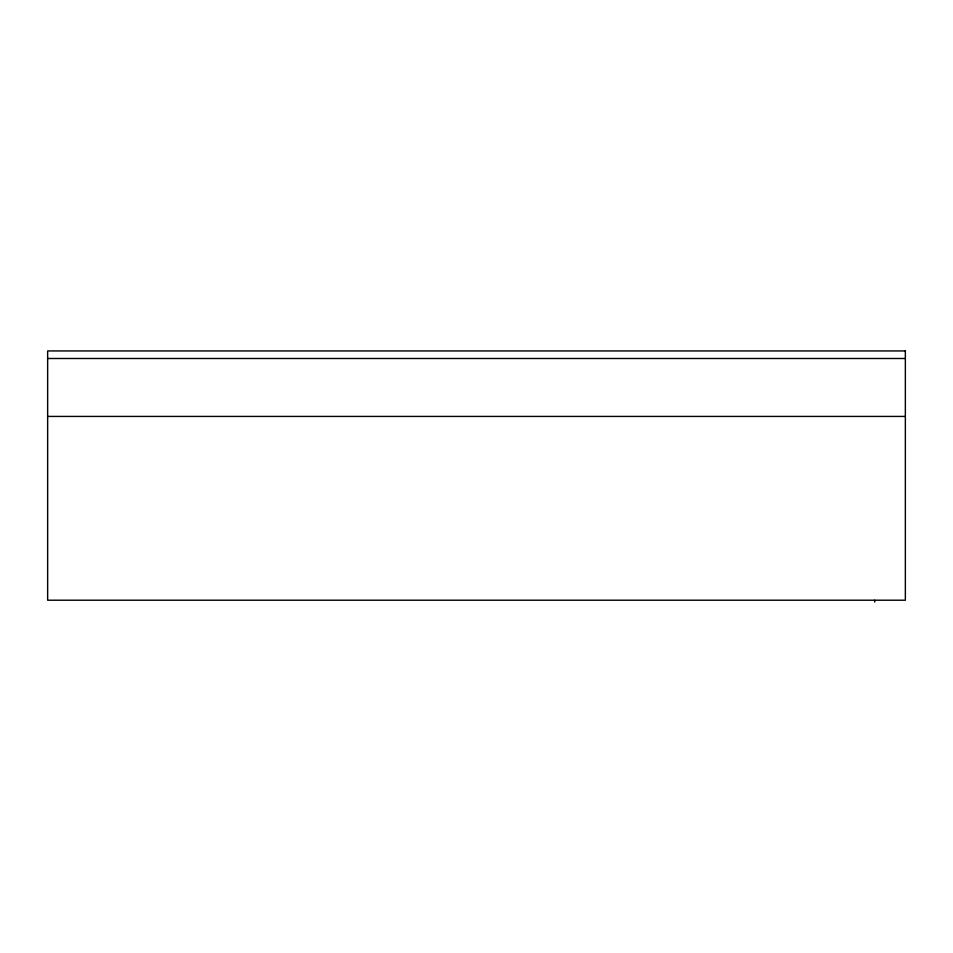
<?xml version="1.0" encoding="UTF-8"?>
<svg xmlns="http://www.w3.org/2000/svg" width="953" height="953" viewBox="0 0 953 953"><rect width="100%" height="100%" fill="white"/><g stroke="black" fill="none" stroke-linecap="round" stroke-linejoin="round"><path stroke-width="1.43" d="M47.65 358.495L905.35 358.495M47.65 416.425L905.35 416.425M874.723 600.211L874.723 602.058M905.35 350.942L47.65 350.942L47.65 600.211L905.35 600.211L905.35 350.942"/></g></svg>
